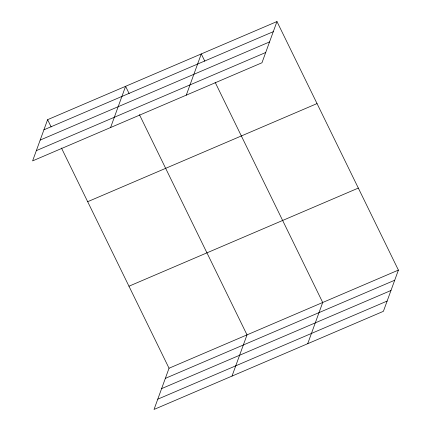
<?xml version="1.0" encoding="UTF-8"?>
<svg xmlns="http://www.w3.org/2000/svg" width="431" height="431" viewBox="0 0 431 431"><rect width="100%" height="100%" fill="white"/><g stroke="black" fill="none" stroke-linecap="round" stroke-linejoin="round"><path stroke-width="0.65" d="M47.604 119.683L32.605 160.898L261.967 62.764L276.966 21.55L47.604 119.683L51.138 126.919M110.589 127.533L125.588 86.319L129.122 93.554M186.278 95.149L201.277 53.934L204.811 61.17M61.455 148.027L169.033 368.236L154.034 409.45L383.396 311.317L398.395 270.102L276.966 21.55M232.018 376.085L247.017 334.871L139.434 114.662M307.707 343.701L322.706 302.487L215.128 82.278M43.919 129.812L273.281 31.678M40.185 140.07L269.547 41.936M36.339 150.64L265.701 52.507M87.676 201.703L317.038 103.575M128.961 286.211L358.323 188.083M169.033 368.236L398.395 270.102M165.348 378.364L394.71 280.231M161.614 388.622L390.976 290.489M157.768 399.192L387.13 301.059"/></g></svg>
